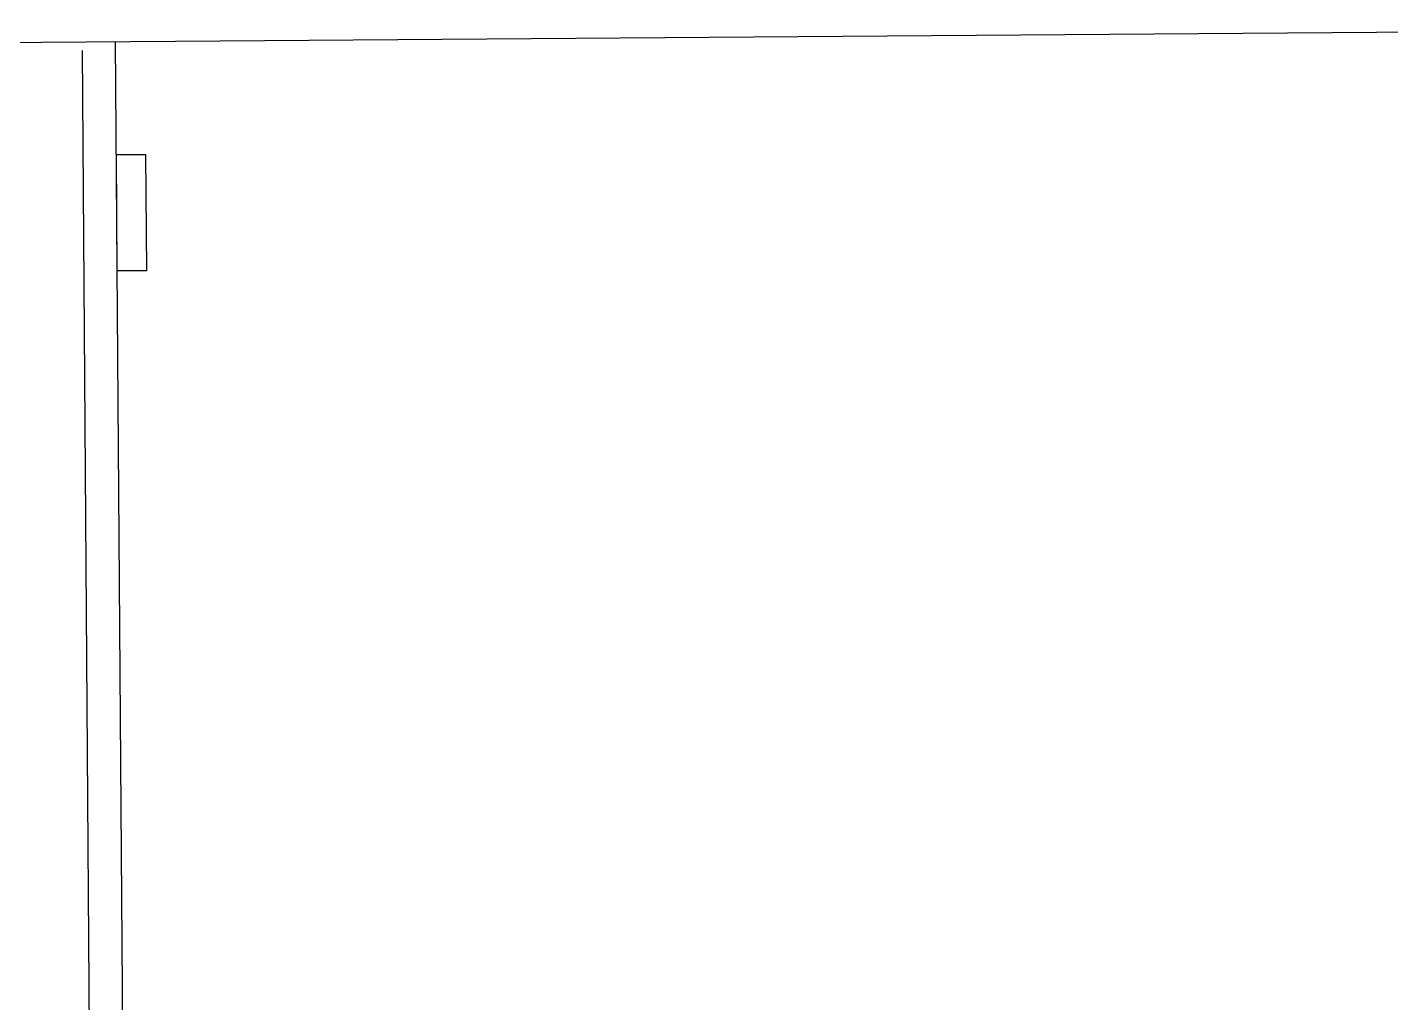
# Model space of a CAD drawing. Header units: feet. Extents: x 919634 to 928945, y 707022 to 708026.
# Drawn here: x 920164.54 to 920178.22, y 707229.22 to 707239 of the extents above; entities that cross this region are included whole.
import ezdxf

# ---------------------------------------------------------------- set-up
doc = ezdxf.new("R2010")
doc.units = ezdxf.units.FT
doc.header["$LTSCALE"] = 20
doc.header["$MEASUREMENT"] = 0
doc.layers.add('-u-site-xref', color=7, linetype='Continuous')
doc.layers.add('Site Plan$0$-u-site-bldg_interior', color=252, linetype='Continuous')
doc.layers.get('-u-site-xref').off()

# ---------------------------------------------------------------- blocks, each defined once
blk = doc.blocks.new('Site Plan')
at = {"layer": 'Site Plan$0$-u-site-bldg_interior'}
for p, q in [((920185.4288859793, 707238.9989009963), (920126.51378883, 707238.5688556592)), ((920165.5024109082, 707228.8531831196), (920165.4294187718, 707238.8529167234)), ((920165.192808899, 707225.6008366271), (920165.096702586, 707238.7671525388))]:
    blk.add_line(p, q, dxfattribs=at)
blk.add_lwpolyline([(920165.7378484308, 707236.5574946676), (920165.446189534, 707236.5553657303), (920165.4376737848, 707237.7220013174), (920165.7293326815, 707237.7241302547)], close=True, dxfattribs=at)

msp = doc.modelspace()

# ---------------------------------------------------------------- block references
at = {"layer": '-u-site-xref'}
msp.add_blockref('Site Plan', (0, 0), dxfattribs=at)

doc.saveas('drawing.dxf')
